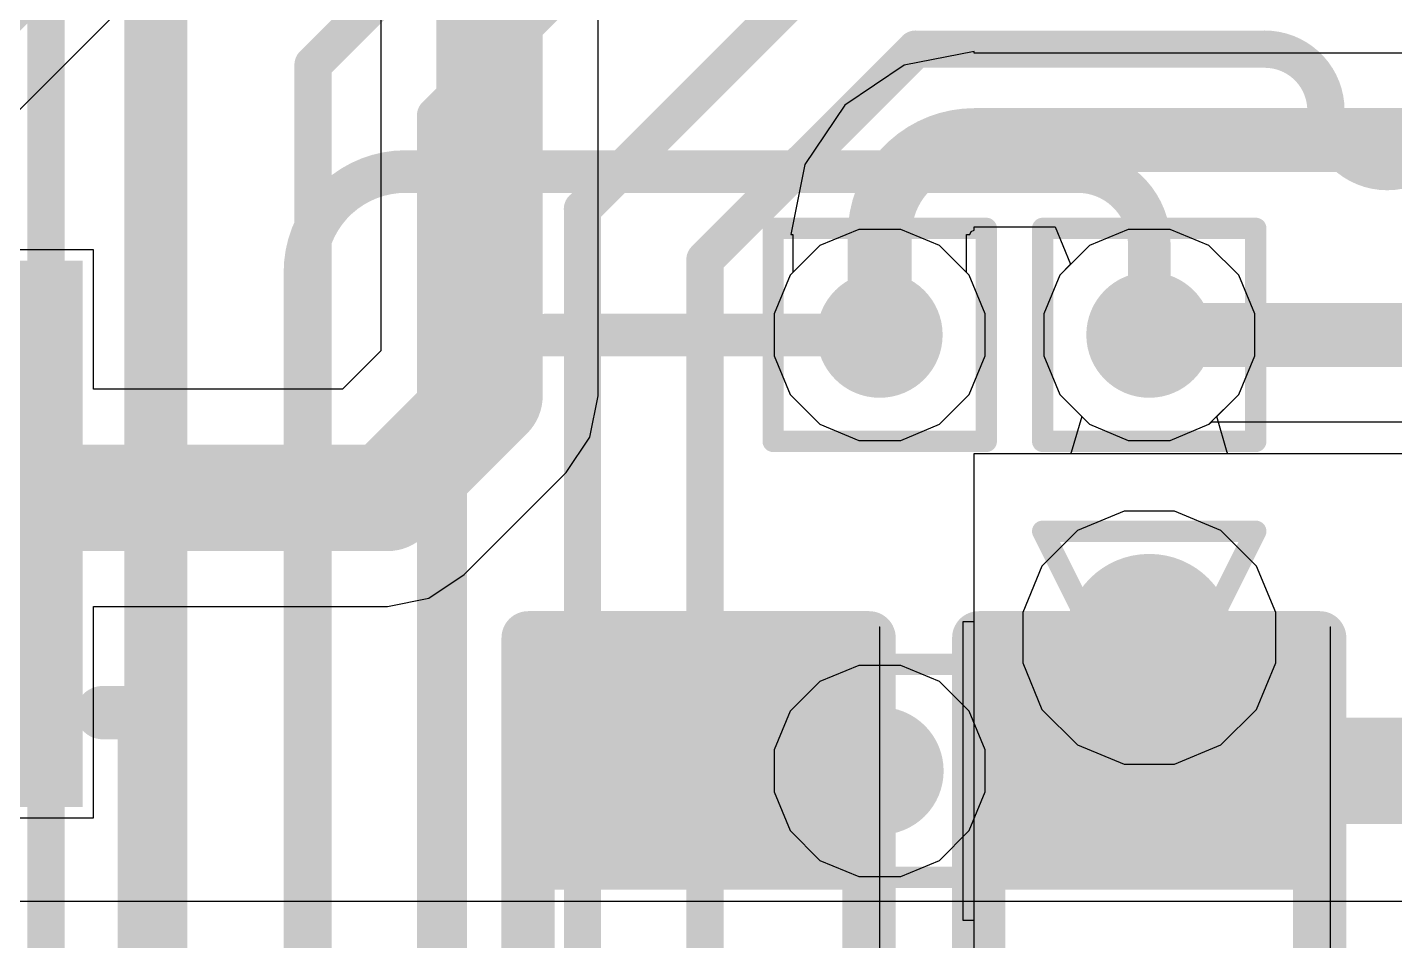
# Model space of a CAD drawing. Header units: inches. Extents: x -6 to 284, y -12 to 154.
# Drawn here: x 22.699 to 25.958, y 9.545 to 11.723 of the extents above; entities that cross this region are included whole.
import ezdxf

# ---------------------------------------------------------------- set-up
doc = ezdxf.new("R2010")
doc.units = ezdxf.units.IN
for name, color, linetype in [('Bottom Layer', 5, 'Continuous'), ('Bottom Overlay', 54, 'Continuous'), ('Bottom Paste', 16, 'Continuous'), ('Bottom Solder', 6, 'Continuous'), ('Drill Drawing', 1, 'Continuous'), ('GND-1', 16, 'Continuous'), ('GND-2', 90, 'Continuous'), ('GND-3', 216, 'Continuous'), ('GND-4', 54, 'Continuous'), ('PWR-1', 156, 'Continuous'), ('PWR-2', 130, 'Continuous'), ('Signal L1', 76, 'Continuous'), ('Signal L2', 6, 'Continuous'), ('Top Layer', 1, 'Continuous'), ('Via Holes', 16, 'Continuous')]:
    doc.layers.add(name, color=color, linetype=linetype)

# ---------------------------------------------------------------- blocks, each defined once
blk = doc.blocks.new('SOT_23_5_B_14')
at = {"layer": 'Bottom Layer'}
blk.add_hatch(color=5, dxfattribs=at).paths.add_polyline_path([(0.75, -0.65), (1.85, -0.65), (1.85, -1.25), (0.75, -1.25)])
at = {"layer": 'Bottom Paste'}
blk.add_hatch(color=16, dxfattribs=at).paths.add_polyline_path([(0.75, -0.65), (1.85, -0.65), (1.85, -1.25), (0.75, -1.25)])
at = {"layer": 'Bottom Solder'}
blk.add_hatch(color=6, dxfattribs=at).paths.add_polyline_path([(0.6484, -0.5484), (1.9516, -0.5484), (1.9516, -1.3516), (0.6484, -1.3516)])
at = {"layer": 'Bottom Overlay'}
for points in [[(0.8736, -1.3986, 0.127, 0.127, 0), (0.8736, -1.4986, 0.127, 0.127, 0)], [(-0.879, -1.4986, 0.127, 0.127, 0), (0.8736, -1.4986, 0.127, 0.127, 0)]]:
    blk.add_lwpolyline(points, format="xyseb", dxfattribs=at)
for points in [[(0.8418, -1.3986, 0.0635, 0.0635, 1), (0.9053, -1.3986, 0.0635, 0.0635, 1)], [(0.8418, -1.4986, 0.0635, 0.0635, 1), (0.9053, -1.4986, 0.0635, 0.0635, 1)], [(0.8418, -1.4986, 0.0635, 0.0635, 1), (0.9053, -1.4986, 0.0635, 0.0635, 1)]]:
    blk.add_lwpolyline(points, format="xyseb", close=True, dxfattribs=at)
blk = doc.blocks.new('R___0402_B_150')
at = {"layer": 'Bottom Layer'}
for points in [[(-0.2413, 0.3175), (-0.2413, -0.3175), (-0.6985, -0.3175), (-0.6985, 0.3175)], [(0.6985, 0.3175), (0.6985, -0.3175), (0.2413, -0.3175), (0.2413, 0.3175)]]:
    blk.add_hatch(color=5, dxfattribs=at).paths.add_polyline_path(points)
at = {"layer": 'Bottom Paste'}
for points in [[(-0.2413, 0.3175), (-0.2413, -0.3175), (-0.6985, -0.3175), (-0.6985, 0.3175)], [(0.6985, 0.3175), (0.6985, -0.3175), (0.2413, -0.3175), (0.2413, 0.3175)]]:
    blk.add_hatch(color=16, dxfattribs=at).paths.add_polyline_path(points)
at = {"layer": 'Bottom Solder'}
for points in [[(-0.1863, 0.3725), (-0.1863, -0.3725), (-0.7535, -0.3725), (-0.7535, 0.3725)], [(0.7535, 0.3725), (0.7535, -0.3725), (0.1863, -0.3725), (0.1863, 0.3725)]]:
    blk.add_hatch(color=6, dxfattribs=at).paths.add_polyline_path(points)
at = {"layer": 'Bottom Overlay'}
for points in [[(0.7874, 0.4064, 0.127, 0.127, 0), (-0.7874, 0.4064, 0.127, 0.127, 0)], [(-0.7874, -0.4064, 0.127, 0.127, 0), (-0.7874, 0.4064, 0.127, 0.127, 0)], [(0.7874, -0.4064, 0.127, 0.127, 0), (0.7874, 0.4064, 0.127, 0.127, 0)], [(0.8128, 0.4318, 0.00323, 0.00323, 0), (-0.8128, 0.4318, 0.00323, 0.00323, 0)], [(0.7874, -0.4064, 0.127, 0.127, 0), (-0.7874, -0.4064, 0.127, 0.127, 0)]]:
    blk.add_lwpolyline(points, format="xyseb", dxfattribs=at)
for points in [[(-0.8191, 0.4064, 0.0635, 0.0635, 1), (-0.7556, 0.4064, 0.0635, 0.0635, 1)], [(-0.8191, 0.4064, 0.0635, 0.0635, 1), (-0.7556, 0.4064, 0.0635, 0.0635, 1)], [(0.7556, 0.4064, 0.0635, 0.0635, 1), (0.8191, 0.4064, 0.0635, 0.0635, 1)], [(0.7556, 0.4064, 0.0635, 0.0635, 1), (0.8191, 0.4064, 0.0635, 0.0635, 1)], [(-0.8136, 0.4318, 0.00161, 0.00161, 1), (-0.812, 0.4318, 0.00161, 0.00161, 1)], [(0.812, 0.4318, 0.00161, 0.00161, 1), (0.8136, 0.4318, 0.00161, 0.00161, 1)], [(-0.8191, -0.4064, 0.0635, 0.0635, 1), (-0.7556, -0.4064, 0.0635, 0.0635, 1)], [(-0.8191, -0.4064, 0.0635, 0.0635, 1), (-0.7556, -0.4064, 0.0635, 0.0635, 1)], [(0.7556, -0.4064, 0.0635, 0.0635, 1), (0.8191, -0.4064, 0.0635, 0.0635, 1)], [(0.7556, -0.4064, 0.0635, 0.0635, 1), (0.8191, -0.4064, 0.0635, 0.0635, 1)]]:
    blk.add_lwpolyline(points, format="xyseb", close=True, dxfattribs=at)
blk = doc.blocks.new('R___0402_B_170')
at = {"layer": 'Bottom Layer'}
for points in [[(-0.2413, 0.3175), (-0.2413, -0.3175), (-0.6985, -0.3175), (-0.6985, 0.3175)], [(0.6985, 0.3175), (0.6985, -0.3175), (0.2413, -0.3175), (0.2413, 0.3175)]]:
    blk.add_hatch(color=5, dxfattribs=at).paths.add_polyline_path(points)
at = {"layer": 'Bottom Paste'}
for points in [[(-0.2413, 0.3175), (-0.2413, -0.3175), (-0.6985, -0.3175), (-0.6985, 0.3175)], [(0.6985, 0.3175), (0.6985, -0.3175), (0.2413, -0.3175), (0.2413, 0.3175)]]:
    blk.add_hatch(color=16, dxfattribs=at).paths.add_polyline_path(points)
at = {"layer": 'Bottom Solder'}
for points in [[(-0.1863, 0.3725), (-0.1863, -0.3725), (-0.7535, -0.3725), (-0.7535, 0.3725)], [(0.7535, 0.3725), (0.7535, -0.3725), (0.1863, -0.3725), (0.1863, 0.3725)]]:
    blk.add_hatch(color=6, dxfattribs=at).paths.add_polyline_path(points)
at = {"layer": 'Bottom Overlay'}
for points in [[(0.7874, 0.4064, 0.127, 0.127, 0), (-0.7874, 0.4064, 0.127, 0.127, 0)], [(-0.7874, -0.4064, 0.127, 0.127, 0), (-0.7874, 0.4064, 0.127, 0.127, 0)], [(0.7874, -0.4064, 0.127, 0.127, 0), (0.7874, 0.4064, 0.127, 0.127, 0)], [(0.8128, 0.4318, 0.00323, 0.00323, 0), (-0.8128, 0.4318, 0.00323, 0.00323, 0)], [(0.7874, -0.4064, 0.127, 0.127, 0), (-0.7874, -0.4064, 0.127, 0.127, 0)]]:
    blk.add_lwpolyline(points, format="xyseb", dxfattribs=at)
for points in [[(-0.8191, 0.4064, 0.0635, 0.0635, 1), (-0.7556, 0.4064, 0.0635, 0.0635, 1)], [(-0.8191, 0.4064, 0.0635, 0.0635, 1), (-0.7556, 0.4064, 0.0635, 0.0635, 1)], [(0.7556, 0.4064, 0.0635, 0.0635, 1), (0.8191, 0.4064, 0.0635, 0.0635, 1)], [(0.7556, 0.4064, 0.0635, 0.0635, 1), (0.8191, 0.4064, 0.0635, 0.0635, 1)], [(-0.8136, 0.4318, 0.00161, 0.00161, 1), (-0.812, 0.4318, 0.00161, 0.00161, 1)], [(0.812, 0.4318, 0.00161, 0.00161, 1), (0.8136, 0.4318, 0.00161, 0.00161, 1)], [(-0.8191, -0.4064, 0.0635, 0.0635, 1), (-0.7556, -0.4064, 0.0635, 0.0635, 1)], [(-0.8191, -0.4064, 0.0635, 0.0635, 1), (-0.7556, -0.4064, 0.0635, 0.0635, 1)], [(0.7556, -0.4064, 0.0635, 0.0635, 1), (0.8191, -0.4064, 0.0635, 0.0635, 1)], [(0.7556, -0.4064, 0.0635, 0.0635, 1), (0.8191, -0.4064, 0.0635, 0.0635, 1)]]:
    blk.add_lwpolyline(points, format="xyseb", close=True, dxfattribs=at)

msp = doc.modelspace()

# ---------------------------------------------------------------- hatches: boundary and pattern name
at = {"layer": 'Bottom Layer'}
h = msp.add_hatch(color=5, dxfattribs=at)
edge = h.paths.add_edge_path()
edge.add_arc((24.7306, 10.9897), 0.15, 0, 360)
h = msp.add_hatch(color=5, dxfattribs=at)
edge = h.paths.add_edge_path()
edge.add_arc((25.3731, 10.9897), 0.15, 0, 360)
h = msp.add_hatch(color=5, dxfattribs=at)
edge = h.paths.add_edge_path()
edge.add_arc((25.3731, 10.2674), 0.2, 0, 360)
h = msp.add_hatch(color=5, dxfattribs=at)
edge = h.paths.add_edge_path()
edge.add_arc((24.7306, 9.9499), 0.15, 0, 360)
at = {"layer": 'GND-1'}
h = msp.add_hatch(color=16, dxfattribs=at)
edge = h.paths.add_edge_path()
edge.add_arc((24.7306, 10.9897), 0.15, 0, 360)
h = msp.add_hatch(color=16, dxfattribs=at)
edge = h.paths.add_edge_path()
edge.add_arc((25.3731, 10.9897), 0.15, 0, 360)
h = msp.add_hatch(color=16, dxfattribs=at)
edge = h.paths.add_edge_path()
edge.add_arc((25.3731, 10.2674), 0.2, 0, 360)
h = msp.add_hatch(color=16, dxfattribs=at)
edge = h.paths.add_edge_path()
edge.add_arc((24.7306, 9.9499), 0.15, 0, 360)
at = {"layer": 'GND-2'}
h = msp.add_hatch(color=90, dxfattribs=at)
edge = h.paths.add_edge_path()
edge.add_arc((24.7306, 10.9897), 0.15, 0, 360)
h = msp.add_hatch(color=90, dxfattribs=at)
edge = h.paths.add_edge_path()
edge.add_arc((25.3731, 10.9897), 0.15, 0, 360)
h = msp.add_hatch(color=90, dxfattribs=at)
edge = h.paths.add_edge_path()
edge.add_arc((25.3731, 10.2674), 0.2, 0, 360)
h = msp.add_hatch(color=90, dxfattribs=at)
edge = h.paths.add_edge_path()
edge.add_arc((24.7306, 9.9499), 0.15, 0, 360)
at = {"layer": 'GND-3'}
h = msp.add_hatch(color=216, dxfattribs=at)
edge = h.paths.add_edge_path()
edge.add_arc((24.7306, 10.9897), 0.15, 0, 360)
h = msp.add_hatch(color=216, dxfattribs=at)
edge = h.paths.add_edge_path()
edge.add_arc((25.3731, 10.9897), 0.15, 0, 360)
h = msp.add_hatch(color=216, dxfattribs=at)
edge = h.paths.add_edge_path()
edge.add_arc((25.3731, 10.2674), 0.2, 0, 360)
h = msp.add_hatch(color=216, dxfattribs=at)
edge = h.paths.add_edge_path()
edge.add_arc((24.7306, 9.9499), 0.15, 0, 360)
at = {"layer": 'GND-4'}
h = msp.add_hatch(color=54, dxfattribs=at)
edge = h.paths.add_edge_path()
edge.add_arc((24.7306, 10.9897), 0.15, 0, 360)
h = msp.add_hatch(color=54, dxfattribs=at)
edge = h.paths.add_edge_path()
edge.add_arc((25.3731, 10.9897), 0.15, 0, 360)
h = msp.add_hatch(color=54, dxfattribs=at)
edge = h.paths.add_edge_path()
edge.add_arc((25.3731, 10.2674), 0.2, 0, 360)
h = msp.add_hatch(color=54, dxfattribs=at)
edge = h.paths.add_edge_path()
edge.add_arc((24.7306, 9.9499), 0.15, 0, 360)
at = {"layer": 'PWR-1'}
h = msp.add_hatch(color=156, dxfattribs=at)
edge = h.paths.add_edge_path()
edge.add_arc((24.7306, 10.9897), 0.15, 0, 360)
h = msp.add_hatch(color=156, dxfattribs=at)
edge = h.paths.add_edge_path()
edge.add_arc((25.3731, 10.9897), 0.15, 0, 360)
h = msp.add_hatch(color=156, dxfattribs=at)
edge = h.paths.add_edge_path()
edge.add_arc((25.3731, 10.2674), 0.2, 0, 360)
h = msp.add_hatch(color=156, dxfattribs=at)
edge = h.paths.add_edge_path()
edge.add_arc((24.7306, 9.9499), 0.15, 0, 360)
at = {"layer": 'PWR-2'}
h = msp.add_hatch(color=130, dxfattribs=at)
edge = h.paths.add_edge_path()
edge.add_arc((24.7306, 10.9897), 0.15, 0, 360)
h = msp.add_hatch(color=130, dxfattribs=at)
edge = h.paths.add_edge_path()
edge.add_arc((25.3731, 10.9897), 0.15, 0, 360)
h = msp.add_hatch(color=130, dxfattribs=at)
edge = h.paths.add_edge_path()
edge.add_arc((25.3731, 10.2674), 0.2, 0, 360)
h = msp.add_hatch(color=130, dxfattribs=at)
edge = h.paths.add_edge_path()
edge.add_arc((24.7306, 9.9499), 0.15, 0, 360)
at = {"layer": 'Signal L1'}
h = msp.add_hatch(color=76, dxfattribs=at)
edge = h.paths.add_edge_path()
edge.add_arc((24.7306, 10.9897), 0.15, 0, 360)
h = msp.add_hatch(color=76, dxfattribs=at)
edge = h.paths.add_edge_path()
edge.add_arc((25.3731, 10.9897), 0.15, 0, 360)
h = msp.add_hatch(color=76, dxfattribs=at)
edge = h.paths.add_edge_path()
edge.add_arc((25.3731, 10.2674), 0.2, 0, 360)
h = msp.add_hatch(color=76, dxfattribs=at)
edge = h.paths.add_edge_path()
edge.add_arc((24.7306, 9.9499), 0.15, 0, 360)
at = {"layer": 'Signal L2'}
h = msp.add_hatch(color=6, dxfattribs=at)
edge = h.paths.add_edge_path()
edge.add_arc((24.7306, 10.9897), 0.15, 0, 360)
h = msp.add_hatch(color=6, dxfattribs=at)
edge = h.paths.add_edge_path()
edge.add_arc((25.3731, 10.9897), 0.15, 0, 360)
h = msp.add_hatch(color=6, dxfattribs=at)
edge = h.paths.add_edge_path()
edge.add_arc((25.3731, 10.2674), 0.2, 0, 360)
h = msp.add_hatch(color=6, dxfattribs=at)
edge = h.paths.add_edge_path()
edge.add_arc((24.7306, 9.9499), 0.15, 0, 360)
at = {"layer": 'Top Layer'}
h = msp.add_hatch(color=1, dxfattribs=at)
edge = h.paths.add_edge_path()
edge.add_arc((24.7306, 10.9897), 0.15, 0, 360)
h = msp.add_hatch(color=1, dxfattribs=at)
edge = h.paths.add_edge_path()
edge.add_arc((25.3731, 10.9897), 0.15, 0, 360)
h = msp.add_hatch(color=1, dxfattribs=at)
edge = h.paths.add_edge_path()
edge.add_arc((25.3731, 10.2674), 0.2, 0, 360)
h = msp.add_hatch(color=1, dxfattribs=at)
edge = h.paths.add_edge_path()
edge.add_arc((24.7306, 9.9499), 0.15, 0, 360)
at = {"layer": 'Via Holes'}
h = msp.add_hatch(color=7, dxfattribs=at)
edge = h.paths.add_edge_path()
edge.add_arc((24.7306, 10.9897), 0.075, 0, 360)
h = msp.add_hatch(color=7, dxfattribs=at)
edge = h.paths.add_edge_path()
edge.add_arc((25.3731, 10.9897), 0.075, 0, 360)
h = msp.add_hatch(color=7, dxfattribs=at)
edge = h.paths.add_edge_path()
edge.add_arc((25.3731, 10.2674), 0.1, 0, 360)
h = msp.add_hatch(color=7, dxfattribs=at)
edge = h.paths.add_edge_path()
edge.add_arc((24.7306, 9.9499), 0.075, 0, 360)

# ---------------------------------------------------------------- linework, layer by layer
at = {"layer": 'Bottom Layer'}
for p, q in [((22.4999, 11.3468), (22.9266, 11.7734)), ((23.5413, 11.7734), (23.5413, 10.9517)), ((24.0592, 10.8445), (24.0592, 11.7734)), ((24.6806, 11.2413), (24.5881, 11.203)), ((24.7807, 11.2413), (24.6806, 11.2413)), ((24.8732, 11.203), (24.7807, 11.2413)), ((25.3231, 11.2413), (25.2306, 11.203)), ((25.4232, 11.2413), (25.3231, 11.2413)), ((25.5156, 11.203), (25.4232, 11.2413)), ((22.8561, 11.1923), (22.377, 11.1923)), ((22.8561, 10.86), (22.8561, 11.1923)), ((24.5881, 11.203), (24.5173, 11.1322)), ((24.9439, 11.1322), (24.8732, 11.203)), ((25.2306, 11.203), (25.1598, 11.1322)), ((25.5864, 11.1322), (25.5156, 11.203)), ((24.5173, 11.1322), (24.479, 11.0398)), ((24.9822, 11.0398), (24.9439, 11.1322)), ((25.1598, 11.1322), (25.1215, 11.0398)), ((25.6247, 11.0398), (25.5864, 11.1322)), ((24.479, 11.0398), (24.479, 10.9397)), ((24.9822, 10.9397), (24.9822, 11.0398)), ((25.1215, 11.0398), (25.1215, 10.9397)), ((25.6247, 10.9397), (25.6247, 11.0398)), ((23.5413, 10.9517), (23.4496, 10.86)), ((24.479, 10.9397), (24.5173, 10.8472)), ((24.9439, 10.8472), (24.9822, 10.9397)), ((25.1215, 10.9397), (25.1598, 10.8472)), ((25.5864, 10.8472), (25.6247, 10.9397)), ((23.4496, 10.86), (22.8561, 10.86)), ((24.0395, 10.7454), (24.0592, 10.8445)), ((24.5173, 10.8472), (24.5881, 10.7764)), ((24.8732, 10.7764), (24.9439, 10.8472)), ((25.1598, 10.8472), (25.2122, 10.7948)), ((25.5341, 10.7948), (25.5864, 10.8472)), ((25.2122, 10.7948), (25.1872, 10.7094)), ((25.5591, 10.7094), (25.5341, 10.7948)), ((24.5881, 10.7764), (24.6806, 10.7381)), ((24.7807, 10.7381), (24.8732, 10.7764)), ((23.9834, 10.6613), (24.0395, 10.7454)), ((24.6806, 10.7381), (24.7807, 10.7381)), ((24.9546, 10.7059), (24.9546, 6.1772)), ((32.7591, 10.7059), (24.9546, 10.7059)), ((25.1849, 10.7059), (24.9546, 10.7059)), ((24.9546, 10.7059), (24.9546, 10.3055)), ((25.1872, 10.7094), (25.1849, 10.7059)), ((25.5613, 10.7059), (25.5591, 10.7094)), ((26.653, 10.7059), (25.5613, 10.7059)), ((23.7399, 10.4179), (23.9834, 10.6613)), ((23.6559, 10.3618), (23.7399, 10.4179)), ((22.8561, 9.8383), (22.8561, 10.3421)), ((22.8561, 10.3421), (23.5568, 10.3421)), ((23.5568, 10.3421), (23.6559, 10.3618)), ((24.9546, 10.3055), (24.9286, 10.3055)), ((24.9286, 10.3055), (24.9286, 9.5943)), ((22.0021, 9.8383), (22.8561, 9.8383)), ((24.9286, 9.5943), (24.9546, 9.5943)), ((24.9546, 9.5943), (24.9546, 9.3657))]:
    msp.add_line(p, q, dxfattribs=at)
for points in [[(23.8002, 10.8445, 0.254, 0.254, 0), (23.8002, 12.2179, 0.254, 0.254, 0)], [(22.3168, 11.5299, 0.254, 0.254, 0), (22.9159, 12.129, 0.254, 0.254, 0)], [(23.5568, 10.601, 0.254, 0.254, 0), (23.8002, 10.8445, 0.254, 0.254, 0)], [(22.5148, 10.601, 0.254, 0.254, 0), (23.5568, 10.601, 0.254, 0.254, 0)], [(24.2988, 9.9499, 0.3048, 0.3048, 0), (24.7306, 9.9499, 0.3048, 0.3048, 0)], [(25.3731, 9.9499, 0.254, 0.254, 0), (26.8175, 9.9499, 0.254, 0.254, 0)]]:
    msp.add_lwpolyline(points, format="xyseb", dxfattribs=at)
for points in [[(23.7367, 10.8445, 0.127, 0.127, 1), (23.8637, 10.8445, 0.127, 0.127, 1)], [(23.7367, 10.8445, 0.127, 0.127, 1), (23.8637, 10.8445, 0.127, 0.127, 1)], [(23.4933, 10.601, 0.127, 0.127, 1), (23.6203, 10.601, 0.127, 0.127, 1)], [(23.4933, 10.601, 0.127, 0.127, 1), (23.6203, 10.601, 0.127, 0.127, 1)], [(24.2226, 9.9499, 0.1524, 0.1524, 1), (24.375, 9.9499, 0.1524, 0.1524, 1)], [(24.6544, 9.9499, 0.1524, 0.1524, 1), (24.8068, 9.9499, 0.1524, 0.1524, 1)], [(25.3096, 9.9499, 0.127, 0.127, 1), (25.4366, 9.9499, 0.127, 0.127, 1)]]:
    msp.add_lwpolyline(points, format="xyseb", close=True, dxfattribs=at)
at = {"layer": 'Drill Drawing'}
for points in [[(24.4766, 11.2437, 0.0508, 0.0508, 0), (24.9846, 11.2437, 0.0508, 0.0508, 0)], [(24.4766, 10.7357, 0.0508, 0.0508, 0), (24.4766, 11.2437, 0.0508, 0.0508, 0)], [(24.9846, 10.7357, 0.0508, 0.0508, 0), (24.9846, 11.2437, 0.0508, 0.0508, 0)], [(25.1191, 11.2437, 0.0508, 0.0508, 0), (25.6271, 11.2437, 0.0508, 0.0508, 0)], [(25.1191, 10.7357, 0.0508, 0.0508, 0), (25.1191, 11.2437, 0.0508, 0.0508, 0)], [(25.6271, 10.7357, 0.0508, 0.0508, 0), (25.6271, 11.2437, 0.0508, 0.0508, 0)], [(24.4766, 10.7357, 0.0508, 0.0508, 0), (24.9846, 10.7357, 0.0508, 0.0508, 0)], [(25.1191, 10.7357, 0.0508, 0.0508, 0), (25.6271, 10.7357, 0.0508, 0.0508, 0)], [(25.1191, 10.5214, 0.0508, 0.0508, 0), (25.6271, 10.5214, 0.0508, 0.0508, 0)], [(25.1191, 10.5214, 0.0508, 0.0508, 0), (25.3731, 10.0134, 0.0508, 0.0508, 0)], [(25.3731, 10.0134, 0.0508, 0.0508, 0), (25.6271, 10.5214, 0.0508, 0.0508, 0)], [(24.4766, 10.2039, 0.0508, 0.0508, 0), (24.9846, 10.2039, 0.0508, 0.0508, 0)], [(24.4766, 9.6959, 0.0508, 0.0508, 0), (24.4766, 10.2039, 0.0508, 0.0508, 0)], [(24.9846, 9.6959, 0.0508, 0.0508, 0), (24.9846, 10.2039, 0.0508, 0.0508, 0)], [(24.4766, 9.6959, 0.0508, 0.0508, 0), (24.9846, 9.6959, 0.0508, 0.0508, 0)]]:
    msp.add_lwpolyline(points, format="xyseb", dxfattribs=at)
for points in [[(24.4639, 11.2437, 0.0254, 0.0254, 1), (24.4893, 11.2437, 0.0254, 0.0254, 1)], [(24.4639, 11.2437, 0.0254, 0.0254, 1), (24.4893, 11.2437, 0.0254, 0.0254, 1)], [(24.9719, 11.2437, 0.0254, 0.0254, 1), (24.9973, 11.2437, 0.0254, 0.0254, 1)], [(24.9719, 11.2437, 0.0254, 0.0254, 1), (24.9973, 11.2437, 0.0254, 0.0254, 1)], [(25.1064, 11.2437, 0.0254, 0.0254, 1), (25.1318, 11.2437, 0.0254, 0.0254, 1)], [(25.1064, 11.2437, 0.0254, 0.0254, 1), (25.1318, 11.2437, 0.0254, 0.0254, 1)], [(25.6144, 11.2437, 0.0254, 0.0254, 1), (25.6398, 11.2437, 0.0254, 0.0254, 1)], [(25.6144, 11.2437, 0.0254, 0.0254, 1), (25.6398, 11.2437, 0.0254, 0.0254, 1)], [(24.4639, 10.7357, 0.0254, 0.0254, 1), (24.4893, 10.7357, 0.0254, 0.0254, 1)], [(24.4639, 10.7357, 0.0254, 0.0254, 1), (24.4893, 10.7357, 0.0254, 0.0254, 1)], [(24.9719, 10.7357, 0.0254, 0.0254, 1), (24.9973, 10.7357, 0.0254, 0.0254, 1)], [(24.9719, 10.7357, 0.0254, 0.0254, 1), (24.9973, 10.7357, 0.0254, 0.0254, 1)], [(25.1064, 10.7357, 0.0254, 0.0254, 1), (25.1318, 10.7357, 0.0254, 0.0254, 1)], [(25.1064, 10.7357, 0.0254, 0.0254, 1), (25.1318, 10.7357, 0.0254, 0.0254, 1)], [(25.6144, 10.7357, 0.0254, 0.0254, 1), (25.6398, 10.7357, 0.0254, 0.0254, 1)], [(25.6144, 10.7357, 0.0254, 0.0254, 1), (25.6398, 10.7357, 0.0254, 0.0254, 1)], [(25.1064, 10.5214, 0.0254, 0.0254, 1), (25.1318, 10.5214, 0.0254, 0.0254, 1)], [(25.1064, 10.5214, 0.0254, 0.0254, 1), (25.1318, 10.5214, 0.0254, 0.0254, 1)], [(25.6144, 10.5214, 0.0254, 0.0254, 1), (25.6398, 10.5214, 0.0254, 0.0254, 1)], [(25.6144, 10.5214, 0.0254, 0.0254, 1), (25.6398, 10.5214, 0.0254, 0.0254, 1)], [(24.4639, 10.2039, 0.0254, 0.0254, 1), (24.4893, 10.2039, 0.0254, 0.0254, 1)], [(24.4639, 10.2039, 0.0254, 0.0254, 1), (24.4893, 10.2039, 0.0254, 0.0254, 1)], [(24.9719, 10.2039, 0.0254, 0.0254, 1), (24.9973, 10.2039, 0.0254, 0.0254, 1)], [(24.9719, 10.2039, 0.0254, 0.0254, 1), (24.9973, 10.2039, 0.0254, 0.0254, 1)], [(25.3604, 10.0134, 0.0254, 0.0254, 1), (25.3858, 10.0134, 0.0254, 0.0254, 1)], [(25.3604, 10.0134, 0.0254, 0.0254, 1), (25.3858, 10.0134, 0.0254, 0.0254, 1)], [(24.4639, 9.6959, 0.0254, 0.0254, 1), (24.4893, 9.6959, 0.0254, 0.0254, 1)], [(24.4639, 9.6959, 0.0254, 0.0254, 1), (24.4893, 9.6959, 0.0254, 0.0254, 1)], [(24.9719, 9.6959, 0.0254, 0.0254, 1), (24.9973, 9.6959, 0.0254, 0.0254, 1)], [(24.9719, 9.6959, 0.0254, 0.0254, 1), (24.9973, 9.6959, 0.0254, 0.0254, 1)]]:
    msp.add_lwpolyline(points, format="xyseb", close=True, dxfattribs=at)
at = {"layer": 'GND-1'}
for p, q in [((24.6806, 11.2413), (24.5881, 11.203)), ((24.7807, 11.2413), (24.6806, 11.2413)), ((24.8732, 11.203), (24.7807, 11.2413)), ((25.3231, 11.2413), (25.2306, 11.203)), ((25.4232, 11.2413), (25.3231, 11.2413)), ((25.5156, 11.203), (25.4232, 11.2413)), ((24.5881, 11.203), (24.5173, 11.1322)), ((24.9439, 11.1322), (24.8732, 11.203)), ((25.2306, 11.203), (25.1598, 11.1322)), ((25.5864, 11.1322), (25.5156, 11.203)), ((24.5173, 11.1322), (24.479, 11.0398)), ((24.9822, 11.0398), (24.9439, 11.1322)), ((25.1598, 11.1322), (25.1215, 11.0398)), ((25.6247, 11.0398), (25.5864, 11.1322)), ((24.479, 11.0398), (24.479, 10.9397)), ((24.9822, 10.9397), (24.9822, 11.0398)), ((25.1215, 11.0398), (25.1215, 10.9397)), ((25.6247, 10.9397), (25.6247, 11.0398)), ((24.479, 10.9397), (24.5173, 10.8472)), ((24.9439, 10.8472), (24.9822, 10.9397)), ((25.1215, 10.9397), (25.1598, 10.8472)), ((25.5864, 10.8472), (25.6247, 10.9397)), ((24.5173, 10.8472), (24.5881, 10.7764)), ((24.8732, 10.7764), (24.9439, 10.8472)), ((25.1598, 10.8472), (25.2306, 10.7764)), ((25.5156, 10.7764), (25.5864, 10.8472)), ((24.5881, 10.7764), (24.6806, 10.7381)), ((24.7807, 10.7381), (24.8732, 10.7764)), ((25.2306, 10.7764), (25.3231, 10.7381)), ((25.4232, 10.7381), (25.5156, 10.7764)), ((24.6806, 10.7381), (24.7807, 10.7381)), ((25.3231, 10.7381), (25.4232, 10.7381)), ((25.3131, 10.569), (25.2023, 10.5231)), ((25.4331, 10.569), (25.3131, 10.569)), ((25.544, 10.5231), (25.4331, 10.569)), ((25.2023, 10.5231), (25.1174, 10.4382)), ((25.6288, 10.4382), (25.544, 10.5231)), ((25.1174, 10.4382), (25.0715, 10.3274)), ((25.6747, 10.3274), (25.6288, 10.4382)), ((25.0715, 10.3274), (25.0715, 10.2074)), ((25.6747, 10.2074), (25.6747, 10.3274)), ((25.0715, 10.2074), (25.1174, 10.0965)), ((25.6288, 10.0965), (25.6747, 10.2074)), ((25.1174, 10.0965), (25.2023, 10.0117)), ((25.544, 10.0117), (25.6288, 10.0965)), ((25.2023, 10.0117), (25.3131, 9.9658)), ((25.4331, 9.9658), (25.544, 10.0117)), ((25.3131, 9.9658), (25.4331, 9.9658))]:
    msp.add_line(p, q, dxfattribs=at)
at = {"layer": 'GND-2'}
for p, q in [((24.6806, 11.2413), (24.5881, 11.203)), ((24.7807, 11.2413), (24.6806, 11.2413)), ((24.8732, 11.203), (24.7807, 11.2413)), ((25.3231, 11.2413), (25.2306, 11.203)), ((25.4232, 11.2413), (25.3231, 11.2413)), ((25.5156, 11.203), (25.4232, 11.2413)), ((24.5881, 11.203), (24.5173, 11.1322)), ((24.9439, 11.1322), (24.8732, 11.203)), ((25.2306, 11.203), (25.1598, 11.1322)), ((25.5864, 11.1322), (25.5156, 11.203)), ((24.5173, 11.1322), (24.479, 11.0398)), ((24.9822, 11.0398), (24.9439, 11.1322)), ((25.1598, 11.1322), (25.1215, 11.0398)), ((25.6247, 11.0398), (25.5864, 11.1322)), ((24.479, 11.0398), (24.479, 10.9397)), ((24.9822, 10.9397), (24.9822, 11.0398)), ((25.1215, 11.0398), (25.1215, 10.9397)), ((25.6247, 10.9397), (25.6247, 11.0398)), ((24.479, 10.9397), (24.5173, 10.8472)), ((24.9439, 10.8472), (24.9822, 10.9397)), ((25.1215, 10.9397), (25.1598, 10.8472)), ((25.5864, 10.8472), (25.6247, 10.9397)), ((24.5173, 10.8472), (24.5881, 10.7764)), ((24.8732, 10.7764), (24.9439, 10.8472)), ((25.1598, 10.8472), (25.2306, 10.7764)), ((25.5156, 10.7764), (25.5864, 10.8472)), ((24.5881, 10.7764), (24.6806, 10.7381)), ((24.7807, 10.7381), (24.8732, 10.7764)), ((25.2306, 10.7764), (25.3231, 10.7381)), ((25.4232, 10.7381), (25.5156, 10.7764)), ((24.6806, 10.7381), (24.7807, 10.7381)), ((25.3231, 10.7381), (25.4232, 10.7381)), ((25.3131, 10.569), (25.2023, 10.5231)), ((25.4331, 10.569), (25.3131, 10.569)), ((25.544, 10.5231), (25.4331, 10.569)), ((25.2023, 10.5231), (25.1174, 10.4382)), ((25.6288, 10.4382), (25.544, 10.5231)), ((25.1174, 10.4382), (25.0715, 10.3274)), ((25.6747, 10.3274), (25.6288, 10.4382)), ((25.0715, 10.3274), (25.0715, 10.2074)), ((25.6747, 10.2074), (25.6747, 10.3274)), ((25.0715, 10.2074), (25.1174, 10.0965)), ((25.6288, 10.0965), (25.6747, 10.2074)), ((25.1174, 10.0965), (25.2023, 10.0117)), ((25.544, 10.0117), (25.6288, 10.0965)), ((25.2023, 10.0117), (25.3131, 9.9658)), ((25.4331, 9.9658), (25.544, 10.0117)), ((25.3131, 9.9658), (25.4331, 9.9658))]:
    msp.add_line(p, q, dxfattribs=at)
at = {"layer": 'GND-3'}
for p, q in [((24.6806, 11.2413), (24.5881, 11.203)), ((24.7807, 11.2413), (24.6806, 11.2413)), ((24.8732, 11.203), (24.7807, 11.2413)), ((25.3231, 11.2413), (25.2306, 11.203)), ((25.4232, 11.2413), (25.3231, 11.2413)), ((25.5156, 11.203), (25.4232, 11.2413)), ((24.5881, 11.203), (24.5173, 11.1322)), ((24.9439, 11.1322), (24.8732, 11.203)), ((25.2306, 11.203), (25.1598, 11.1322)), ((25.5864, 11.1322), (25.5156, 11.203)), ((24.5173, 11.1322), (24.479, 11.0398)), ((24.9822, 11.0398), (24.9439, 11.1322)), ((25.1598, 11.1322), (25.1215, 11.0398)), ((25.6247, 11.0398), (25.5864, 11.1322)), ((24.479, 11.0398), (24.479, 10.9397)), ((24.9822, 10.9397), (24.9822, 11.0398)), ((25.1215, 11.0398), (25.1215, 10.9397)), ((25.6247, 10.9397), (25.6247, 11.0398)), ((24.479, 10.9397), (24.5173, 10.8472)), ((24.9439, 10.8472), (24.9822, 10.9397)), ((25.1215, 10.9397), (25.1598, 10.8472)), ((25.5864, 10.8472), (25.6247, 10.9397)), ((24.5173, 10.8472), (24.5881, 10.7764)), ((24.8732, 10.7764), (24.9439, 10.8472)), ((25.1598, 10.8472), (25.2306, 10.7764)), ((25.5156, 10.7764), (25.5864, 10.8472)), ((24.5881, 10.7764), (24.6806, 10.7381)), ((24.7807, 10.7381), (24.8732, 10.7764)), ((25.2306, 10.7764), (25.3231, 10.7381)), ((25.4232, 10.7381), (25.5156, 10.7764)), ((24.6806, 10.7381), (24.7807, 10.7381)), ((25.3231, 10.7381), (25.4232, 10.7381)), ((25.3131, 10.569), (25.2023, 10.5231)), ((25.4331, 10.569), (25.3131, 10.569)), ((25.544, 10.5231), (25.4331, 10.569)), ((25.2023, 10.5231), (25.1174, 10.4382)), ((25.6288, 10.4382), (25.544, 10.5231)), ((25.1174, 10.4382), (25.0715, 10.3274)), ((25.6747, 10.3274), (25.6288, 10.4382)), ((25.0715, 10.3274), (25.0715, 10.2074)), ((25.6747, 10.2074), (25.6747, 10.3274)), ((25.0715, 10.2074), (25.1174, 10.0965)), ((25.6288, 10.0965), (25.6747, 10.2074)), ((25.1174, 10.0965), (25.2023, 10.0117)), ((25.544, 10.0117), (25.6288, 10.0965)), ((25.2023, 10.0117), (25.3131, 9.9658)), ((25.4331, 9.9658), (25.544, 10.0117)), ((25.3131, 9.9658), (25.4331, 9.9658))]:
    msp.add_line(p, q, dxfattribs=at)
at = {"layer": 'GND-4'}
for p, q in [((24.6806, 11.2413), (24.5881, 11.203)), ((24.7807, 11.2413), (24.6806, 11.2413)), ((24.8732, 11.203), (24.7807, 11.2413)), ((25.3231, 11.2413), (25.2306, 11.203)), ((25.4232, 11.2413), (25.3231, 11.2413)), ((25.5156, 11.203), (25.4232, 11.2413)), ((24.5881, 11.203), (24.5173, 11.1322)), ((24.9439, 11.1322), (24.8732, 11.203)), ((25.2306, 11.203), (25.1598, 11.1322)), ((25.5864, 11.1322), (25.5156, 11.203)), ((24.5173, 11.1322), (24.479, 11.0398)), ((24.9822, 11.0398), (24.9439, 11.1322)), ((25.1598, 11.1322), (25.1215, 11.0398)), ((25.6247, 11.0398), (25.5864, 11.1322)), ((24.479, 11.0398), (24.479, 10.9397)), ((24.9822, 10.9397), (24.9822, 11.0398)), ((25.1215, 11.0398), (25.1215, 10.9397)), ((25.6247, 10.9397), (25.6247, 11.0398)), ((24.479, 10.9397), (24.5173, 10.8472)), ((24.9439, 10.8472), (24.9822, 10.9397)), ((25.1215, 10.9397), (25.1598, 10.8472)), ((25.5864, 10.8472), (25.6247, 10.9397)), ((24.5173, 10.8472), (24.5881, 10.7764)), ((24.8732, 10.7764), (24.9439, 10.8472)), ((25.1598, 10.8472), (25.2306, 10.7764)), ((25.5156, 10.7764), (25.5864, 10.8472)), ((24.5881, 10.7764), (24.6806, 10.7381)), ((24.7807, 10.7381), (24.8732, 10.7764)), ((25.2306, 10.7764), (25.3231, 10.7381)), ((25.4232, 10.7381), (25.5156, 10.7764)), ((24.6806, 10.7381), (24.7807, 10.7381)), ((25.3231, 10.7381), (25.4232, 10.7381)), ((25.3131, 10.569), (25.2023, 10.5231)), ((25.4331, 10.569), (25.3131, 10.569)), ((25.544, 10.5231), (25.4331, 10.569)), ((25.2023, 10.5231), (25.1174, 10.4382)), ((25.6288, 10.4382), (25.544, 10.5231)), ((25.1174, 10.4382), (25.0715, 10.3274)), ((25.6747, 10.3274), (25.6288, 10.4382)), ((25.0715, 10.3274), (25.0715, 10.2074)), ((25.6747, 10.2074), (25.6747, 10.3274)), ((25.0715, 10.2074), (25.1174, 10.0965)), ((25.6288, 10.0965), (25.6747, 10.2074)), ((25.1174, 10.0965), (25.2023, 10.0117)), ((25.544, 10.0117), (25.6288, 10.0965)), ((25.2023, 10.0117), (25.3131, 9.9658)), ((25.4331, 9.9658), (25.544, 10.0117)), ((25.3131, 9.9658), (25.4331, 9.9658))]:
    msp.add_line(p, q, dxfattribs=at)
at = {"layer": 'PWR-1'}
for p, q in [((24.6806, 11.2413), (24.5881, 11.203)), ((24.7807, 11.2413), (24.6806, 11.2413)), ((24.8732, 11.203), (24.7807, 11.2413)), ((25.3231, 11.2413), (25.2306, 11.203)), ((25.4232, 11.2413), (25.3231, 11.2413)), ((25.5156, 11.203), (25.4232, 11.2413)), ((24.5881, 11.203), (24.5173, 11.1322)), ((24.9439, 11.1322), (24.8732, 11.203)), ((25.2306, 11.203), (25.1598, 11.1322)), ((25.5864, 11.1322), (25.5156, 11.203)), ((24.5173, 11.1322), (24.479, 11.0398)), ((24.9822, 11.0398), (24.9439, 11.1322)), ((25.1598, 11.1322), (25.1215, 11.0398)), ((25.6247, 11.0398), (25.5864, 11.1322)), ((24.479, 11.0398), (24.479, 10.9397)), ((24.9822, 10.9397), (24.9822, 11.0398)), ((25.1215, 11.0398), (25.1215, 10.9397)), ((25.6247, 10.9397), (25.6247, 11.0398)), ((24.479, 10.9397), (24.5173, 10.8472)), ((24.9439, 10.8472), (24.9822, 10.9397)), ((25.1215, 10.9397), (25.1598, 10.8472)), ((25.5864, 10.8472), (25.6247, 10.9397)), ((24.5173, 10.8472), (24.5881, 10.7764)), ((24.8732, 10.7764), (24.9439, 10.8472)), ((25.1598, 10.8472), (25.2306, 10.7764)), ((25.5156, 10.7764), (25.5864, 10.8472)), ((24.5881, 10.7764), (24.6806, 10.7381)), ((24.7807, 10.7381), (24.8732, 10.7764)), ((25.2306, 10.7764), (25.3231, 10.7381)), ((25.4232, 10.7381), (25.5156, 10.7764)), ((24.6806, 10.7381), (24.7807, 10.7381)), ((25.3231, 10.7381), (25.4232, 10.7381)), ((24.6806, 10.2015), (24.5881, 10.1632)), ((24.7807, 10.2015), (24.6806, 10.2015)), ((24.8732, 10.1632), (24.7807, 10.2015)), ((24.5881, 10.1632), (24.5173, 10.0924)), ((24.9439, 10.0924), (24.8732, 10.1632)), ((24.5173, 10.0924), (24.479, 9.9999)), ((24.9822, 9.9999), (24.9439, 10.0924)), ((24.479, 9.9999), (24.479, 9.8998)), ((24.9822, 9.8998), (24.9822, 9.9999)), ((24.479, 9.8998), (24.5173, 9.8074)), ((24.9439, 9.8074), (24.9822, 9.8998)), ((24.5173, 9.8074), (24.5881, 9.7366)), ((24.8732, 9.7366), (24.9439, 9.8074)), ((24.5881, 9.7366), (24.6806, 9.6983)), ((24.7807, 9.6983), (24.8732, 9.7366)), ((24.6806, 9.6983), (24.7807, 9.6983))]:
    msp.add_line(p, q, dxfattribs=at)
at = {"layer": 'PWR-2'}
for p, q in [((24.6806, 11.2413), (24.5881, 11.203)), ((24.7807, 11.2413), (24.6806, 11.2413)), ((24.8732, 11.203), (24.7807, 11.2413)), ((25.3231, 11.2413), (25.2306, 11.203)), ((25.4232, 11.2413), (25.3231, 11.2413)), ((25.5156, 11.203), (25.4232, 11.2413)), ((24.5881, 11.203), (24.5173, 11.1322)), ((24.9439, 11.1322), (24.8732, 11.203)), ((25.2306, 11.203), (25.1598, 11.1322)), ((25.5864, 11.1322), (25.5156, 11.203)), ((24.5173, 11.1322), (24.479, 11.0398)), ((24.9822, 11.0398), (24.9439, 11.1322)), ((25.1598, 11.1322), (25.1215, 11.0398)), ((25.6247, 11.0398), (25.5864, 11.1322)), ((24.479, 11.0398), (24.479, 10.9397)), ((24.9822, 10.9397), (24.9822, 11.0398)), ((25.1215, 11.0398), (25.1215, 10.9397)), ((25.6247, 10.9397), (25.6247, 11.0398)), ((24.479, 10.9397), (24.5173, 10.8472)), ((24.9439, 10.8472), (24.9822, 10.9397)), ((25.1215, 10.9397), (25.1598, 10.8472)), ((25.5864, 10.8472), (25.6247, 10.9397)), ((24.5173, 10.8472), (24.5881, 10.7764)), ((24.8732, 10.7764), (24.9439, 10.8472)), ((25.1598, 10.8472), (25.2306, 10.7764)), ((25.5156, 10.7764), (25.5864, 10.8472)), ((24.5881, 10.7764), (24.6806, 10.7381)), ((24.7807, 10.7381), (24.8732, 10.7764)), ((25.2306, 10.7764), (25.3231, 10.7381)), ((25.4232, 10.7381), (25.5156, 10.7764)), ((24.6806, 10.7381), (24.7807, 10.7381)), ((25.3231, 10.7381), (25.4232, 10.7381)), ((25.3131, 10.569), (25.2023, 10.5231)), ((25.4331, 10.569), (25.3131, 10.569)), ((25.544, 10.5231), (25.4331, 10.569)), ((25.2023, 10.5231), (25.1174, 10.4382)), ((25.6288, 10.4382), (25.544, 10.5231)), ((25.1174, 10.4382), (25.0715, 10.3274)), ((25.6747, 10.3274), (25.6288, 10.4382)), ((25.0715, 10.3274), (25.0715, 10.2074)), ((25.6747, 10.2074), (25.6747, 10.3274)), ((25.0715, 10.2074), (25.1174, 10.0965)), ((25.6288, 10.0965), (25.6747, 10.2074)), ((24.6806, 10.2015), (24.5881, 10.1632)), ((24.7807, 10.2015), (24.6806, 10.2015)), ((24.8732, 10.1632), (24.7807, 10.2015)), ((24.5881, 10.1632), (24.5173, 10.0924)), ((24.9439, 10.0924), (24.8732, 10.1632)), ((24.5173, 10.0924), (24.479, 9.9999)), ((24.9822, 9.9999), (24.9439, 10.0924)), ((25.1174, 10.0965), (25.2023, 10.0117)), ((25.544, 10.0117), (25.6288, 10.0965)), ((25.2023, 10.0117), (25.3131, 9.9658)), ((25.4331, 9.9658), (25.544, 10.0117)), ((24.479, 9.9999), (24.479, 9.8998)), ((24.9822, 9.8998), (24.9822, 9.9999)), ((25.3131, 9.9658), (25.4331, 9.9658)), ((24.479, 9.8998), (24.5173, 9.8074)), ((24.9439, 9.8074), (24.9822, 9.8998)), ((24.5173, 9.8074), (24.5881, 9.7366)), ((24.8732, 9.7366), (24.9439, 9.8074)), ((24.5881, 9.7366), (24.6806, 9.6983)), ((24.7807, 9.6983), (24.8732, 9.7366)), ((24.6806, 9.6983), (24.7807, 9.6983))]:
    msp.add_line(p, q, dxfattribs=at)
at = {"layer": 'Signal L1'}
for points in [[(23.3797, 11.634, 0.0889, 0.0889, 0), (24.3681, 12.6224, 0.0889, 0.0889, 0)], [(23.6718, 11.513, 0.0889, 0.0889, 0), (24.489, 12.3303, 0.0889, 0.0889, 0)], [(24.022, 11.2901, 0.0889, 0.0889, 0), (24.6951, 11.9632, 0.0889, 0.0889, 0)], [(22.7433, 4.2113, 0.0889, 0.0889, 0), (22.7433, 11.8961, 0.0889, 0.0889, 0)], [(23.0354, 4.3323, 0.0889, 0.0889, 0), (23.0354, 11.7751, 0.0889, 0.0889, 0)], [(24.3141, 11.1691, 0.0889, 0.0889, 0), (24.8161, 11.6711, 0.0889, 0.0889, 0)], [(24.8161, 11.6711, 0.0889, 0.0889, 0), (25.6484, 11.6711, 0.0889, 0.0889, 0)], [(25.6484, 11.6711, 0.0889, 0.0889, -0.414214), (25.7944, 11.5251, 0.0889, 0.0889, 0)], [(23.3797, 4.4647, 0.0889, 0.0889, 0), (23.3797, 11.634, 0.0889, 0.0889, 0)], [(23.6718, 4.5856, 0.0889, 0.0889, 0), (23.6718, 11.513, 0.0889, 0.0889, 0)], [(25.7944, 11.5251, 0.0889, 0.0889, 0), (25.7944, 11.5251, 0.0889, 0.0889, 0)], [(26.0865, 11.5251, 0.0889, 0.0889, -1), (25.7944, 11.5251, 0.0889, 0.0889, 0)], [(24.022, 4.6906, 0.0889, 0.0889, 0), (24.022, 11.2901, 0.0889, 0.0889, 0)], [(24.3141, 4.8116, 0.0889, 0.0889, 0), (24.3141, 11.1691, 0.0889, 0.0889, 0)]]:
    msp.add_lwpolyline(points, format="xyseb", dxfattribs=at)
for points in [[(24.7938, 11.6711, 0.0445, 0.0445, 1), (24.8383, 11.6711, 0.0445, 0.0445, 1)], [(24.7938, 11.6711, 0.0445, 0.0445, 1), (24.8383, 11.6711, 0.0445, 0.0445, 1)], [(25.6261, 11.6711, 0.0445, 0.0445, 1), (25.6706, 11.6711, 0.0445, 0.0445, 1)], [(25.6261, 11.6711, 0.0445, 0.0445, 1), (25.6706, 11.6711, 0.0445, 0.0445, 1)], [(23.3575, 11.634, 0.0445, 0.0445, 1), (23.4019, 11.634, 0.0445, 0.0445, 1)], [(23.3575, 11.634, 0.0445, 0.0445, 1), (23.4019, 11.634, 0.0445, 0.0445, 1)], [(23.6496, 11.513, 0.0445, 0.0445, 1), (23.694, 11.513, 0.0445, 0.0445, 1)], [(23.6496, 11.513, 0.0445, 0.0445, 1), (23.694, 11.513, 0.0445, 0.0445, 1)], [(25.7722, 11.5251, 0.0445, 0.0445, 1), (25.8166, 11.5251, 0.0445, 0.0445, 1)], [(25.7722, 11.5251, 0.0445, 0.0445, 1), (25.8166, 11.5251, 0.0445, 0.0445, 1)], [(25.7722, 11.5251, 0.0445, 0.0445, 1), (25.8166, 11.5251, 0.0445, 0.0445, 1)], [(25.7722, 11.5251, 0.0445, 0.0445, 1), (25.8166, 11.5251, 0.0445, 0.0445, 1)], [(23.9997, 11.2901, 0.0445, 0.0445, 1), (24.0442, 11.2901, 0.0445, 0.0445, 1)], [(23.9997, 11.2901, 0.0445, 0.0445, 1), (24.0442, 11.2901, 0.0445, 0.0445, 1)], [(24.2918, 11.1691, 0.0445, 0.0445, 1), (24.3363, 11.1691, 0.0445, 0.0445, 1)], [(24.2918, 11.1691, 0.0445, 0.0445, 1), (24.3363, 11.1691, 0.0445, 0.0445, 1)]]:
    msp.add_lwpolyline(points, format="xyseb", close=True, dxfattribs=at)
at = {"layer": 'Signal L2'}
for points in [[(22.9802, 5.2401, 0.1016, 0.1016, 0), (22.9802, 15.0268, 0.1016, 0.1016, 0)], [(23.3604, 11.1395, 0.1016, 0.1016, -0.414214), (23.6001, 11.3792, 0.1016, 0.1016, 0)], [(23.6001, 11.3792, 0.1016, 0.1016, 0), (25.2028, 11.3792, 0.1016, 0.1016, 0)], [(25.2028, 11.3792, 0.1016, 0.1016, -0.414214), (25.3731, 11.2088, 0.1016, 0.1016, 0)], [(25.3731, 10.9897, 0.1016, 0.1016, 0), (25.3731, 11.2088, 0.1016, 0.1016, 0)], [(23.3604, 5.3073, 0.1016, 0.1016, 0), (23.3604, 11.1395, 0.1016, 0.1016, 0)], [(23.6956, 10.7416, 0.1016, 0.1016, -0.414214), (23.9437, 10.9897, 0.1016, 0.1016, 0)], [(23.9437, 10.9897, 0.1016, 0.1016, 0), (24.7306, 10.9897, 0.1016, 0.1016, 0)], [(23.6956, 5.3944, 0.1016, 0.1016, 0), (23.6956, 10.7416, 0.1016, 0.1016, 0)]]:
    msp.add_lwpolyline(points, format="xyseb", dxfattribs=at)
for points in [[(23.5747, 11.3792, 0.0508, 0.0508, 1), (23.6255, 11.3792, 0.0508, 0.0508, 1)], [(23.5747, 11.3792, 0.0508, 0.0508, 1), (23.6255, 11.3792, 0.0508, 0.0508, 1)], [(25.1774, 11.3792, 0.0508, 0.0508, 1), (25.2282, 11.3792, 0.0508, 0.0508, 1)], [(25.1774, 11.3792, 0.0508, 0.0508, 1), (25.2282, 11.3792, 0.0508, 0.0508, 1)], [(25.3477, 11.2088, 0.0508, 0.0508, 1), (25.3985, 11.2088, 0.0508, 0.0508, 1)], [(25.3477, 11.2088, 0.0508, 0.0508, 1), (25.3985, 11.2088, 0.0508, 0.0508, 1)], [(23.335, 11.1395, 0.0508, 0.0508, 1), (23.3858, 11.1395, 0.0508, 0.0508, 1)], [(23.335, 11.1395, 0.0508, 0.0508, 1), (23.3858, 11.1395, 0.0508, 0.0508, 1)], [(23.9183, 10.9897, 0.0508, 0.0508, 1), (23.9691, 10.9897, 0.0508, 0.0508, 1)], [(23.9183, 10.9897, 0.0508, 0.0508, 1), (23.9691, 10.9897, 0.0508, 0.0508, 1)], [(24.7052, 10.9897, 0.0508, 0.0508, 1), (24.756, 10.9897, 0.0508, 0.0508, 1)], [(25.3477, 10.9897, 0.0508, 0.0508, 1), (25.3985, 10.9897, 0.0508, 0.0508, 1)], [(23.6702, 10.7416, 0.0508, 0.0508, 1), (23.721, 10.7416, 0.0508, 0.0508, 1)], [(23.6702, 10.7416, 0.0508, 0.0508, 1), (23.721, 10.7416, 0.0508, 0.0508, 1)]]:
    msp.add_lwpolyline(points, format="xyseb", close=True, dxfattribs=at)
at = {"layer": 'Top Layer'}
for p, q in [((24.9561, 11.6658), (24.7889, 11.6325)), ((24.9561, 11.6614), (24.9561, 11.6658)), ((27.6809, 11.6614), (24.9561, 11.6614)), ((24.7889, 11.6325), (24.6471, 11.5378)), ((24.6471, 11.5378), (24.5523, 11.3959)), ((24.5523, 11.3959), (24.519, 11.2287)), ((24.9561, 11.2391), (24.9561, 11.247)), ((24.9561, 11.247), (25.1489, 11.247)), ((25.1489, 11.247), (25.1857, 11.1581)), ((24.519, 11.2287), (24.5235, 11.2287)), ((24.5235, 11.2287), (24.5235, 11.1383)), ((24.9378, 11.1383), (24.9378, 11.2287)), ((24.9378, 11.2287), (24.9457, 11.2287)), ((24.9457, 11.2287), (24.9488, 11.236)), ((24.9488, 11.236), (24.9561, 11.2391)), ((25.1857, 11.1581), (25.1598, 11.1322)), ((24.5173, 11.1322), (24.479, 11.0398)), ((24.5235, 11.1383), (24.5173, 11.1322)), ((24.9439, 11.1322), (24.9378, 11.1383)), ((24.9822, 11.0398), (24.9439, 11.1322)), ((25.1598, 11.1322), (25.1215, 11.0398)), ((24.479, 11.0398), (24.479, 10.9397)), ((24.9822, 10.9397), (24.9822, 11.0398)), ((25.1215, 11.0398), (25.1215, 10.9397)), ((24.479, 10.9397), (24.5173, 10.8472)), ((24.9439, 10.8472), (24.9822, 10.9397)), ((25.1215, 10.9397), (25.1598, 10.8472)), ((24.5173, 10.8472), (24.5881, 10.7764)), ((24.8732, 10.7764), (24.9439, 10.8472)), ((25.1598, 10.8472), (25.2306, 10.7764)), ((24.5881, 10.7764), (24.6806, 10.7381)), ((24.7807, 10.7381), (24.8732, 10.7764)), ((25.2306, 10.7764), (25.3231, 10.7381)), ((25.4232, 10.7381), (25.5156, 10.7764)), ((25.5156, 10.7764), (25.5218, 10.7825)), ((25.5218, 10.7825), (26.6038, 10.7825)), ((24.6806, 10.7381), (24.7807, 10.7381)), ((25.3231, 10.7381), (25.4232, 10.7381)), ((25.3131, 10.569), (25.2023, 10.5231)), ((25.4331, 10.569), (25.3131, 10.569)), ((25.544, 10.5231), (25.4331, 10.569)), ((25.2023, 10.5231), (25.1174, 10.4382)), ((25.6288, 10.4382), (25.544, 10.5231)), ((25.1174, 10.4382), (25.0715, 10.3274)), ((25.6747, 10.3274), (25.6288, 10.4382)), ((25.0715, 10.3274), (25.0715, 10.2074)), ((25.6747, 10.2074), (25.6747, 10.3274)), ((25.0715, 10.2074), (25.1174, 10.0965)), ((25.6288, 10.0965), (25.6747, 10.2074)), ((25.1174, 10.0965), (25.2023, 10.0117)), ((25.544, 10.0117), (25.6288, 10.0965)), ((25.2023, 10.0117), (25.3131, 9.9658)), ((25.4331, 9.9658), (25.544, 10.0117)), ((25.3131, 9.9658), (25.4331, 9.9658)), ((32.8512, 9.6381), (20.1416, 9.6381)), ((29.9901, 9.6381), (20.8846, 9.6381))]:
    msp.add_line(p, q, dxfattribs=at)
for points in [[(24.7306, 11.2287, 0.1524, 0.1524, -0.414214), (24.9561, 11.4542, 0.1524, 0.1524, 0)], [(24.9561, 11.4542, 0.1524, 0.1524, 0), (27.6809, 11.4542, 0.1524, 0.1524, 0)], [(24.7306, 10.9897, 0.1524, 0.1524, 0), (24.7306, 11.2287, 0.1524, 0.1524, 0)], [(25.3731, 10.9897, 0.1524, 0.1524, 0), (28.4464, 10.9897, 0.1524, 0.1524, 0)]]:
    msp.add_lwpolyline(points, format="xyseb", dxfattribs=at)
for points in [[(24.918, 11.4542, 0.0762, 0.0762, 1), (24.9942, 11.4542, 0.0762, 0.0762, 1)], [(24.918, 11.4542, 0.0762, 0.0762, 1), (24.9942, 11.4542, 0.0762, 0.0762, 1)], [(24.6925, 11.2287, 0.0762, 0.0762, 1), (24.7687, 11.2287, 0.0762, 0.0762, 1)], [(24.6925, 11.2287, 0.0762, 0.0762, 1), (24.7687, 11.2287, 0.0762, 0.0762, 1)], [(24.6925, 10.9897, 0.0762, 0.0762, 1), (24.7687, 10.9897, 0.0762, 0.0762, 1)], [(25.335, 10.9897, 0.0762, 0.0762, 1), (25.4112, 10.9897, 0.0762, 0.0762, 1)]]:
    msp.add_lwpolyline(points, format="xyseb", close=True, dxfattribs=at)

# ---------------------------------------------------------------- block references
for name, p, rotation in [('SOT_23_5_B_14', (21.4791, 9.2153), 90), ('R___0402_B_170', (24.2988, 9.48), 270), ('R___0402_B_150', (25.3731, 9.48), 270)]:
    msp.add_blockref(name, p, dxfattribs=dict(rotation=rotation))

doc.saveas('drawing.dxf')
